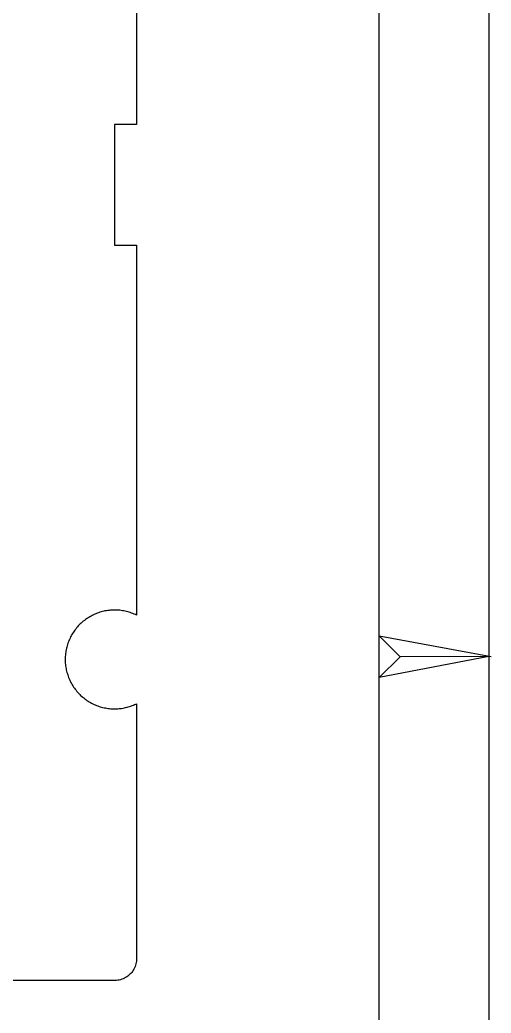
# Model space of a CAD drawing. Extents: x -93 to 502, y -337 to 504.
# Drawn here: x 380.2 to 501.6, y -8.4 to 247.6 of the extents above; entities that cross this region are included whole.
import ezdxf

# ---------------------------------------------------------------- set-up
doc = ezdxf.new("R2010")
doc.units = 0
doc.layers.add('1', color=1, linetype='CONTINUOUS')

msp = doc.modelspace()

# ---------------------------------------------------------------- linework, layer by layer
at = {"layer": '1'}
for p, q in [((501.08, -336.68), (501.08, 503.6)), ((472.78, 88.85), (472.78, 475.12)), ((410.25, 316.07), (410.25, 220.67)), ((404.58, 220.67), (404.58, 189.55)), ((410.25, 220.67), (404.58, 220.67)), ((404.58, 189.55), (410.25, 189.55)), ((410.25, 189.55), (410.25, 94.15)), ((400.43, 94.8), (400.1, 94.67)), ((400.75, 94.9), (400.43, 94.8)), ((401.1, 95), (400.75, 94.9)), ((401.43, 95.1), (401.1, 95)), ((401.78, 95.17), (401.43, 95.1)), ((402.1, 95.25), (401.78, 95.17)), ((402.45, 95.3), (402.1, 95.25)), ((402.8, 95.35), (402.45, 95.3)), ((403.15, 95.4), (402.8, 95.35)), ((403.48, 95.45), (403.15, 95.4)), ((403.83, 95.47), (403.48, 95.45)), ((404.18, 95.47), (403.83, 95.47)), ((404.53, 95.47), (404.18, 95.47)), ((404.88, 95.47), (404.53, 95.47)), ((405.23, 95.47), (404.88, 95.47)), ((405.58, 95.45), (405.23, 95.47)), ((405.93, 95.42), (405.58, 95.45)), ((406.28, 95.37), (405.93, 95.42)), ((406.6, 95.32), (406.28, 95.37)), ((406.95, 95.27), (406.6, 95.32)), ((407.3, 95.2), (406.95, 95.27)), ((407.63, 95.12), (407.3, 95.2)), ((407.98, 95.02), (407.63, 95.12)), ((408.3, 94.92), (407.98, 95.02)), ((408.63, 94.82), (408.3, 94.92)), ((408.95, 94.7), (408.63, 94.82)), ((396.23, 92.37), (395.98, 92.12)), ((396.5, 92.6), (396.23, 92.37)), ((396.78, 92.8), (396.5, 92.6)), ((397.05, 93.02), (396.78, 92.8)), ((397.33, 93.22), (397.05, 93.02)), ((397.63, 93.42), (397.33, 93.22)), ((397.93, 93.6), (397.63, 93.42)), ((398.23, 93.77), (397.93, 93.6)), ((398.53, 93.95), (398.23, 93.77)), ((398.83, 94.1), (398.53, 93.95)), ((399.15, 94.27), (398.83, 94.1)), ((399.45, 94.4), (399.15, 94.27)), ((399.78, 94.55), (399.45, 94.4)), ((400.1, 94.67), (399.78, 94.55)), ((409.28, 94.57), (408.95, 94.7)), ((409.6, 94.45), (409.28, 94.57)), ((409.93, 94.3), (409.6, 94.45)), ((410.25, 94.15), (409.93, 94.3)), ((393.95, 89.75), (393.75, 89.45)), ((394.15, 90.05), (393.95, 89.75)), ((394.35, 90.32), (394.15, 90.05)), ((394.55, 90.6), (394.35, 90.32)), ((394.78, 90.87), (394.55, 90.6)), ((395, 91.15), (394.78, 90.87)), ((395.23, 91.4), (395, 91.15)), ((395.48, 91.65), (395.23, 91.4)), ((395.73, 91.9), (395.48, 91.65)), ((395.98, 92.12), (395.73, 91.9)), ((392.68, 87.27), (392.55, 86.95)), ((392.8, 87.6), (392.68, 87.27)), ((392.95, 87.92), (392.8, 87.6)), ((393.1, 88.25), (392.95, 87.92)), ((393.25, 88.55), (393.1, 88.25)), ((393.4, 88.85), (393.25, 88.55)), ((393.58, 89.17), (393.4, 88.85)), ((393.75, 89.45), (393.58, 89.17)), ((478.15, 83.47), (472.75, 88.85)), ((472.75, 78.07), (472.75, 88.85)), ((472.75, 88.85), (501.63, 83.5)), ((391.98, 84.6), (391.95, 84.25)), ((392.05, 84.92), (391.98, 84.6)), ((392.1, 85.27), (392.05, 84.92)), ((392.18, 85.62), (392.1, 85.27)), ((392.25, 85.95), (392.18, 85.62)), ((392.35, 86.3), (392.25, 85.95)), ((392.45, 86.62), (392.35, 86.3)), ((392.55, 86.95), (392.45, 86.62)), ((391.88, 83.55), (391.85, 83.2)), ((391.85, 83.2), (391.85, 82.85)), ((391.85, 82.85), (391.85, 82.5)), ((391.85, 82.5), (391.88, 82.15)), ((391.9, 83.9), (391.88, 83.55)), ((391.88, 82.15), (391.88, 81.8)), ((391.95, 84.25), (391.9, 83.9)), ((501, 83.5), (472.75, 78.07)), ((472.75, 78.07), (478.15, 83.47)), ((501.23, 83.5), (478.15, 83.47)), ((391.88, 81.8), (391.93, 81.47)), ((391.93, 81.47), (391.95, 81.12)), ((391.95, 81.12), (392, 80.77)), ((392, 80.77), (392.08, 80.42)), ((392.08, 80.42), (392.13, 80.1)), ((392.13, 80.1), (392.2, 79.75)), ((392.2, 79.75), (392.3, 79.42)), ((392.3, 79.42), (392.4, 79.07)), ((392.4, 79.07), (392.5, 78.75)), ((392.5, 78.75), (392.63, 78.42)), ((392.63, 78.42), (392.73, 78.1)), ((392.73, 78.1), (392.88, 77.77)), ((392.88, 77.77), (393, 77.45)), ((393, 77.45), (393.15, 77.12)), ((393.15, 77.12), (393.33, 76.82)), ((393.33, 76.82), (393.48, 76.52)), ((472.78, -308.2), (472.78, 78.07)), ((393.48, 76.52), (393.65, 76.22)), ((393.65, 76.22), (393.85, 75.92)), ((393.85, 75.92), (394.03, 75.62)), ((394.03, 75.62), (394.23, 75.35)), ((394.23, 75.35), (394.43, 75.07)), ((394.43, 75.07), (394.65, 74.8)), ((394.65, 74.8), (394.88, 74.52)), ((394.88, 74.52), (395.1, 74.25)), ((395.1, 74.25), (395.33, 74)), ((395.33, 74), (395.58, 73.75)), ((395.58, 73.75), (395.83, 73.5)), ((395.83, 73.5), (396.08, 73.27)), ((396.08, 73.27), (396.35, 73.05)), ((396.35, 73.05), (396.63, 72.82)), ((396.63, 72.82), (396.9, 72.6)), ((396.9, 72.6), (397.18, 72.4)), ((397.18, 72.4), (397.45, 72.2)), ((397.45, 72.2), (397.75, 72.02)), ((397.75, 72.02), (398.05, 71.82)), ((398.05, 71.82), (398.35, 71.65)), ((398.35, 71.65), (398.65, 71.5)), ((398.65, 71.5), (398.95, 71.32)), ((398.95, 71.32), (399.28, 71.17)), ((399.28, 71.17), (399.6, 71.05)), ((399.6, 71.05), (399.93, 70.9)), ((399.93, 70.9), (400.25, 70.77)), ((400.25, 70.77), (400.58, 70.67)), ((400.58, 70.67), (400.9, 70.57)), ((400.9, 70.57), (401.23, 70.47)), ((401.23, 70.47), (401.58, 70.37)), ((401.58, 70.37), (401.9, 70.3)), ((401.9, 70.3), (402.25, 70.25)), ((402.25, 70.25), (402.6, 70.17)), ((402.6, 70.17), (402.95, 70.12)), ((402.95, 70.12), (403.28, 70.1)), ((403.28, 70.1), (403.63, 70.05)), ((403.63, 70.05), (403.98, 70.05)), ((403.98, 70.05), (404.33, 70.02)), ((404.33, 70.02), (404.68, 70.02)), ((404.68, 70.02), (405.03, 70.02)), ((405.03, 70.02), (405.38, 70.05)), ((405.38, 70.05), (405.73, 70.07)), ((405.73, 70.07), (406.08, 70.1)), ((406.08, 70.1), (406.4, 70.15)), ((406.4, 70.15), (406.75, 70.2)), ((406.75, 70.2), (407.1, 70.27)), ((407.1, 70.27), (407.43, 70.35)), ((407.43, 70.35), (407.78, 70.42)), ((407.78, 70.42), (408.1, 70.52)), ((408.1, 70.52), (408.45, 70.62)), ((408.45, 70.62), (408.78, 70.72)), ((408.78, 70.72), (409.1, 70.85)), ((409.1, 70.85), (409.43, 70.97)), ((409.43, 70.97), (409.75, 71.12)), ((409.75, 71.12), (410.05, 71.27)), ((410.05, 71.27), (410.25, 71.35)), ((410.25, 71.35), (410.25, 5.65)), ((410.23, 5.3), (410.2, 4.95)), ((410.25, 5.65), (410.23, 5.3)), ((409.4, 2.67), (409.2, 2.37)), ((409.58, 2.97), (409.4, 2.67)), ((409.73, 3.3), (409.58, 2.97)), ((409.85, 3.6), (409.73, 3.3)), ((409.98, 3.95), (409.85, 3.6)), ((410.08, 4.27), (409.98, 3.95)), ((410.15, 4.62), (410.08, 4.27)), ((410.2, 4.95), (410.15, 4.62)), ((404.58, 0), (5.65, 0)), ((404.75, 0), (404.58, 0)), ((405.1, 0.02), (404.75, 0)), ((405.45, 0.07), (405.1, 0.02)), ((405.78, 0.12), (405.45, 0.07)), ((406.13, 0.22), (405.78, 0.12)), ((406.45, 0.32), (406.13, 0.22)), ((406.78, 0.45), (406.45, 0.32)), ((407.1, 0.6), (406.78, 0.45)), ((407.4, 0.75), (407.1, 0.6)), ((407.7, 0.95), (407.4, 0.75)), ((407.98, 1.15), (407.7, 0.95)), ((408.25, 1.35), (407.98, 1.15)), ((408.53, 1.6), (408.25, 1.35)), ((408.75, 1.85), (408.53, 1.6)), ((409, 2.1), (408.75, 1.85)), ((409.2, 2.37), (409, 2.1))]:
    msp.add_line(p, q, dxfattribs=at)

doc.saveas('drawing.dxf')
